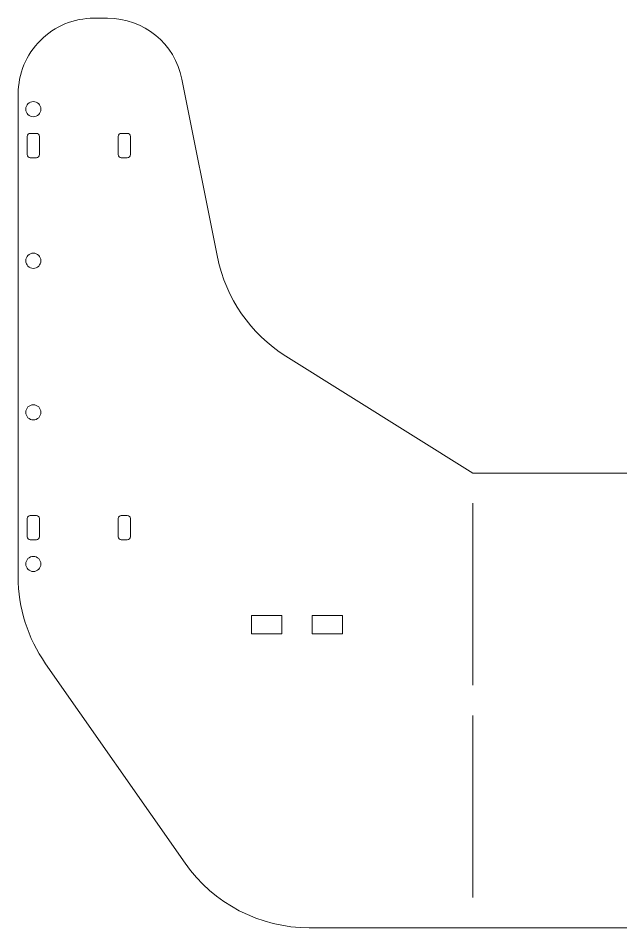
# Model space of a CAD drawing. Header units: millimetres. Extents: x -386 to 231, y -1182 to 269.
# Drawn here: x -370.4 to -171.6, y -30.6 to 269.4 of the extents above; entities that cross this region are included whole.
import ezdxf
from ezdxf.lldxf.tags import DXFTag

# ---------------------------------------------------------------- set-up
doc = ezdxf.new("R2010")
doc.units = ezdxf.units.MM
doc.header["$MEASUREMENT"] = 0
doc.layers.add('3MM_POLY_SHELL', color=7, linetype='Continuous')
tags = doc.linetypes.add('New Line1', pattern=[0.8, 0.5, -0.3]).pattern_tags.tags
tags[6:7] = [DXFTag(74, 4), DXFTag(75, 0), DXFTag(340, '0'), DXFTag(46, 1.0), DXFTag(50, 0.0), DXFTag(44, 0.0), DXFTag(45, 0.0)]
tags[4:5] = [DXFTag(74, 4), DXFTag(75, 0), DXFTag(340, '0'), DXFTag(46, 1.0), DXFTag(50, 0.0), DXFTag(44, 0.0), DXFTag(45, 0.0)]
tags = doc.linetypes.add('New Line2', pattern=[0.8, 0.5, -0.3]).pattern_tags.tags
tags[6:7] = [DXFTag(74, 4), DXFTag(75, 0), DXFTag(340, '0'), DXFTag(46, 1.0), DXFTag(50, 0.0), DXFTag(44, 0.0), DXFTag(45, 0.0)]
tags[4:5] = [DXFTag(74, 4), DXFTag(75, 0), DXFTag(340, '0'), DXFTag(46, 1.0), DXFTag(50, 0.0), DXFTag(44, 0.0), DXFTag(45, 0.0)]

msp = doc.modelspace()

# ---------------------------------------------------------------- linework, layer by layer
at = {"layer": '3MM_POLY_SHELL', "color": 250, "lineweight": 9}
for points, knots in [([(129.5705, 244.3883), (129.5705, 244.3883), (129.5705, 85.1493), (129.5705, 85.1493), (129.5705, 85.1493), (129.5705, 74.8907), (126.4151, 64.8803), (120.5321, 56.4761), (120.5321, 56.4761), (120.5321, 56.4761), (74.4994, -9.285), (74.4994, -9.285), (74.4994, -9.285), (65.1429, -22.6513), (49.8534, -30.6119), (33.5378, -30.6119), (33.5378, -30.6119), (33.5378, -30.6119), (-120.4295, -30.6119), (-120.4295, -30.6119), (-120.4295, -30.6119), (-120.4295, -30.6119), (-274.3967, -30.6119), (-274.3967, -30.6119), (-274.3967, -30.6119), (-290.7124, -30.6119), (-306.0018, -22.6513), (-315.3583, -9.285), (-315.3583, -9.285), (-315.3583, -9.285), (-361.3911, 56.4761), (-361.3911, 56.4761), (-361.3911, 56.4761), (-367.274, 64.8803), (-370.4295, 74.8907), (-370.4295, 85.1493), (-370.4295, 85.1493), (-370.4295, 85.1493), (-370.4295, 244.3881), (-370.4295, 244.3881), (-370.4295, 244.3881), (-370.4295, 251.0186), (-367.7955, 257.3774), (-363.1071, 262.0658), (-363.1071, 262.0658), (-358.4187, 266.7542), (-352.0599, 269.3881), (-345.4295, 269.3881), (-345.4295, 269.3881), (-345.4295, 269.3881), (-340.9246, 269.3881), (-340.9246, 269.3881), (-340.9246, 269.3881), (-329.0075, 269.3881), (-318.7472, 260.9767), (-316.41, 249.2911), (-316.41, 249.2911), (-316.41, 249.2911), (-304.6611, 190.5464), (-304.6611, 190.5464), (-304.6611, 190.5464), (-301.9604, 177.0428), (-293.8098, 165.2509), (-282.132, 157.9522), (-282.132, 157.9522), (-282.132, 157.9522), (-220.4295, 119.3881), (-220.4295, 119.3881), (-220.4295, 119.3881), (-220.4295, 119.3881), (-20.4295, 119.3881), (-20.4295, 119.3881), (-20.4295, 119.3881), (-20.4295, 119.3881), (41.2731, 157.9522), (41.2731, 157.9522), (41.2731, 157.9522), (52.9509, 165.2509), (61.1015, 177.0428), (63.8022, 190.5464), (63.8022, 190.5464), (63.8022, 190.5464), (75.5511, 249.2911), (75.5511, 249.2911), (75.5511, 249.2911), (77.8882, 260.9767), (88.1486, 269.3881), (100.0656, 269.3881), (100.0656, 269.3881), (100.0656, 269.3881), (104.5705, 269.3881), (104.5705, 269.3881), (104.5705, 269.3881), (118.3776, 269.3881), (129.5705, 258.1953), (129.5705, 244.3883)], [0, 0, 0, 0, 0.04, 0.04, 0.04, 0.04, 0.08, 0.08, 0.08, 0.08, 0.12, 0.12, 0.12, 0.12, 0.16, 0.16, 0.16, 0.16, 0.2, 0.2, 0.2, 0.2, 0.24, 0.24, 0.24, 0.24, 0.28, 0.28, 0.28, 0.28, 0.32, 0.32, 0.32, 0.32, 0.36, 0.36, 0.36, 0.36, 0.4, 0.4, 0.4, 0.4, 0.44, 0.44, 0.44, 0.44, 0.48, 0.48, 0.48, 0.48, 0.52, 0.52, 0.52, 0.52, 0.56, 0.56, 0.56, 0.56, 0.6, 0.6, 0.6, 0.6, 0.64, 0.64, 0.64, 0.64, 0.68, 0.68, 0.68, 0.68, 0.72, 0.72, 0.72, 0.72, 0.76, 0.76, 0.76, 0.76, 0.8, 0.8, 0.8, 0.8, 0.84, 0.84, 0.84, 0.84, 0.88, 0.88, 0.88, 0.88, 0.92, 0.92, 0.92, 0.92, 1, 1, 1, 1]), ([(-362.9295, 239.3882), (-362.9295, 238.0074), (-364.0487, 236.8882), (-365.4295, 236.8881), (-365.4295, 236.8881), (-366.8102, 236.8881), (-367.9295, 238.0074), (-367.9295, 239.3881), (-367.9295, 239.3881), (-367.9295, 240.7689), (-366.8102, 241.8881), (-365.4295, 241.8881), (-365.4295, 241.8881), (-364.0488, 241.8882), (-362.9295, 240.7689), (-362.9295, 239.3882)], [0, 0, 0, 0, 0.2, 0.2, 0.2, 0.2, 0.4, 0.4, 0.4, 0.4, 0.6, 0.6, 0.6, 0.6, 1, 1, 1, 1]), ([(-363.4295, 230.3882), (-363.4295, 230.3882), (-363.4295, 224.3881), (-363.4295, 224.3881), (-363.4295, 224.3881), (-363.4295, 224.1229), (-363.5348, 223.8686), (-363.7224, 223.681), (-363.7224, 223.681), (-363.9099, 223.4935), (-364.1642, 223.3881), (-364.4295, 223.3881), (-364.4295, 223.3881), (-364.4295, 223.3881), (-366.4295, 223.3881), (-366.4295, 223.3881), (-366.4295, 223.3881), (-366.6947, 223.3881), (-366.949, 223.4935), (-367.1366, 223.681), (-367.1366, 223.681), (-367.3241, 223.8686), (-367.4295, 224.1229), (-367.4295, 224.3881), (-367.4295, 224.3881), (-367.4295, 224.3881), (-367.4295, 230.3881), (-367.4295, 230.3881), (-367.4295, 230.3881), (-367.4295, 230.6534), (-367.3241, 230.9077), (-367.1366, 231.0953), (-367.1366, 231.0953), (-366.949, 231.2828), (-366.6947, 231.3881), (-366.4295, 231.3881), (-366.4295, 231.3881), (-366.4295, 231.3881), (-364.4295, 231.3881), (-364.4295, 231.3881), (-364.4295, 231.3881), (-363.8772, 231.3881), (-363.4295, 230.9404), (-363.4295, 230.3882)], [0, 0, 0, 0, 0.08333333, 0.08333333, 0.08333333, 0.08333333, 0.16666667, 0.16666667, 0.16666667, 0.16666667, 0.25, 0.25, 0.25, 0.25, 0.33333333, 0.33333333, 0.33333333, 0.33333333, 0.41666667, 0.41666667, 0.41666667, 0.41666667, 0.5, 0.5, 0.5, 0.5, 0.58333333, 0.58333333, 0.58333333, 0.58333333, 0.66666667, 0.66666667, 0.66666667, 0.66666667, 0.75, 0.75, 0.75, 0.75, 0.83333333, 0.83333333, 0.83333333, 0.83333333, 1, 1, 1, 1]), ([(-333.4295, 230.3882), (-333.4295, 230.3882), (-333.4295, 224.3881), (-333.4295, 224.3881), (-333.4295, 224.3881), (-333.4295, 224.1229), (-333.5348, 223.8686), (-333.7224, 223.681), (-333.7224, 223.681), (-333.9099, 223.4935), (-334.1642, 223.3881), (-334.4295, 223.3881), (-334.4295, 223.3881), (-334.4295, 223.3881), (-336.4295, 223.3881), (-336.4295, 223.3881), (-336.4295, 223.3881), (-336.6947, 223.3881), (-336.949, 223.4935), (-337.1366, 223.681), (-337.1366, 223.681), (-337.3241, 223.8686), (-337.4295, 224.1229), (-337.4295, 224.3881), (-337.4295, 224.3881), (-337.4295, 224.3881), (-337.4295, 230.3881), (-337.4295, 230.3881), (-337.4295, 230.3881), (-337.4295, 230.6534), (-337.3241, 230.9077), (-337.1366, 231.0953), (-337.1366, 231.0953), (-336.949, 231.2828), (-336.6947, 231.3881), (-336.4295, 231.3881), (-336.4295, 231.3881), (-336.4295, 231.3881), (-334.4295, 231.3881), (-334.4295, 231.3881), (-334.4295, 231.3881), (-333.8772, 231.3881), (-333.4295, 230.9404), (-333.4295, 230.3882)], [0, 0, 0, 0, 0.08333333, 0.08333333, 0.08333333, 0.08333333, 0.16666667, 0.16666667, 0.16666667, 0.16666667, 0.25, 0.25, 0.25, 0.25, 0.33333333, 0.33333333, 0.33333333, 0.33333333, 0.41666667, 0.41666667, 0.41666667, 0.41666667, 0.5, 0.5, 0.5, 0.5, 0.58333333, 0.58333333, 0.58333333, 0.58333333, 0.66666667, 0.66666667, 0.66666667, 0.66666667, 0.75, 0.75, 0.75, 0.75, 0.83333333, 0.83333333, 0.83333333, 0.83333333, 1, 1, 1, 1]), ([(-362.9295, 189.3882), (-362.9295, 188.0074), (-364.0487, 186.8882), (-365.4295, 186.8881), (-365.4295, 186.8881), (-366.8102, 186.8881), (-367.9295, 188.0074), (-367.9295, 189.3881), (-367.9295, 189.3881), (-367.9295, 190.7689), (-366.8102, 191.8881), (-365.4295, 191.8881), (-365.4295, 191.8881), (-364.0488, 191.8882), (-362.9295, 190.7689), (-362.9295, 189.3882)], [0, 0, 0, 0, 0.2, 0.2, 0.2, 0.2, 0.4, 0.4, 0.4, 0.4, 0.6, 0.6, 0.6, 0.6, 1, 1, 1, 1]), ([(-362.9295, 139.3882), (-362.9295, 138.0074), (-364.0487, 136.8882), (-365.4295, 136.8881), (-365.4295, 136.8881), (-366.8102, 136.8881), (-367.9295, 138.0074), (-367.9295, 139.3881), (-367.9295, 139.3881), (-367.9295, 140.7689), (-366.8102, 141.8881), (-365.4295, 141.8881), (-365.4295, 141.8881), (-364.0488, 141.8882), (-362.9295, 140.7689), (-362.9295, 139.3882)], [0, 0, 0, 0, 0.2, 0.2, 0.2, 0.2, 0.4, 0.4, 0.4, 0.4, 0.6, 0.6, 0.6, 0.6, 1, 1, 1, 1]), ([(-363.4295, 104.3882), (-363.4295, 104.3882), (-363.4295, 98.3881), (-363.4295, 98.3881), (-363.4295, 98.3881), (-363.4295, 98.1229), (-363.5348, 97.8686), (-363.7224, 97.681), (-363.7224, 97.681), (-363.9099, 97.4935), (-364.1642, 97.3881), (-364.4295, 97.3881), (-364.4295, 97.3881), (-364.4295, 97.3881), (-366.4295, 97.3881), (-366.4295, 97.3881), (-366.4295, 97.3881), (-366.6947, 97.3881), (-366.949, 97.4935), (-367.1366, 97.681), (-367.1366, 97.681), (-367.3241, 97.8686), (-367.4295, 98.1229), (-367.4295, 98.3881), (-367.4295, 98.3881), (-367.4295, 98.3881), (-367.4295, 104.3881), (-367.4295, 104.3881), (-367.4295, 104.3881), (-367.4295, 104.6534), (-367.3241, 104.9077), (-367.1366, 105.0953), (-367.1366, 105.0953), (-366.949, 105.2828), (-366.6947, 105.3881), (-366.4295, 105.3881), (-366.4295, 105.3881), (-366.4295, 105.3881), (-364.4295, 105.3881), (-364.4295, 105.3881), (-364.4295, 105.3881), (-363.8772, 105.3881), (-363.4295, 104.9404), (-363.4295, 104.3882)], [0, 0, 0, 0, 0.08333333, 0.08333333, 0.08333333, 0.08333333, 0.16666667, 0.16666667, 0.16666667, 0.16666667, 0.25, 0.25, 0.25, 0.25, 0.33333333, 0.33333333, 0.33333333, 0.33333333, 0.41666667, 0.41666667, 0.41666667, 0.41666667, 0.5, 0.5, 0.5, 0.5, 0.58333333, 0.58333333, 0.58333333, 0.58333333, 0.66666667, 0.66666667, 0.66666667, 0.66666667, 0.75, 0.75, 0.75, 0.75, 0.83333333, 0.83333333, 0.83333333, 0.83333333, 1, 1, 1, 1]), ([(-333.4295, 104.3882), (-333.4295, 104.3882), (-333.4295, 98.3881), (-333.4295, 98.3881), (-333.4295, 98.3881), (-333.4295, 98.1229), (-333.5348, 97.8686), (-333.7224, 97.681), (-333.7224, 97.681), (-333.9099, 97.4935), (-334.1642, 97.3881), (-334.4295, 97.3881), (-334.4295, 97.3881), (-334.4295, 97.3881), (-336.4295, 97.3881), (-336.4295, 97.3881), (-336.4295, 97.3881), (-336.6947, 97.3881), (-336.949, 97.4935), (-337.1366, 97.681), (-337.1366, 97.681), (-337.3241, 97.8686), (-337.4295, 98.1229), (-337.4295, 98.3881), (-337.4295, 98.3881), (-337.4295, 98.3881), (-337.4295, 104.3881), (-337.4295, 104.3881), (-337.4295, 104.3881), (-337.4295, 104.6534), (-337.3241, 104.9077), (-337.1366, 105.0953), (-337.1366, 105.0953), (-336.949, 105.2828), (-336.6947, 105.3881), (-336.4295, 105.3881), (-336.4295, 105.3881), (-336.4295, 105.3881), (-334.4295, 105.3881), (-334.4295, 105.3881), (-334.4295, 105.3881), (-333.8772, 105.3881), (-333.4295, 104.9404), (-333.4295, 104.3882)], [0, 0, 0, 0, 0.08333333, 0.08333333, 0.08333333, 0.08333333, 0.16666667, 0.16666667, 0.16666667, 0.16666667, 0.25, 0.25, 0.25, 0.25, 0.33333333, 0.33333333, 0.33333333, 0.33333333, 0.41666667, 0.41666667, 0.41666667, 0.41666667, 0.5, 0.5, 0.5, 0.5, 0.58333333, 0.58333333, 0.58333333, 0.58333333, 0.66666667, 0.66666667, 0.66666667, 0.66666667, 0.75, 0.75, 0.75, 0.75, 0.83333333, 0.83333333, 0.83333333, 0.83333333, 1, 1, 1, 1]), ([(-362.9295, 89.3882), (-362.9295, 88.0074), (-364.0487, 86.8882), (-365.4295, 86.8881), (-365.4295, 86.8881), (-366.8102, 86.8881), (-367.9295, 88.0074), (-367.9295, 89.3881), (-367.9295, 89.3881), (-367.9295, 90.7689), (-366.8102, 91.8881), (-365.4295, 91.8881), (-365.4295, 91.8881), (-364.0488, 91.8882), (-362.9295, 90.7689), (-362.9295, 89.3882)], [0, 0, 0, 0, 0.2, 0.2, 0.2, 0.2, 0.4, 0.4, 0.4, 0.4, 0.6, 0.6, 0.6, 0.6, 1, 1, 1, 1]), ([(-283.4295, 66.3881), (-283.4295, 66.3881), (-283.4295, 72.3881), (-283.4295, 72.3881), (-283.4295, 72.3881), (-283.4295, 72.3881), (-293.4295, 72.3881), (-293.4295, 72.3881), (-293.4295, 72.3881), (-293.4295, 72.3881), (-293.4295, 66.3881), (-293.4295, 66.3881), (-293.4295, 66.3881), (-293.4295, 66.3881), (-283.4295, 66.3881), (-283.4295, 66.3881)], [0, 0, 0, 0, 0.2, 0.2, 0.2, 0.2, 0.4, 0.4, 0.4, 0.4, 0.6, 0.6, 0.6, 0.6, 1, 1, 1, 1]), ([(-273.4295, 66.3881), (-273.4295, 66.3881), (-273.4295, 72.3881), (-273.4295, 72.3881), (-273.4295, 72.3881), (-273.4295, 72.3881), (-263.4295, 72.3881), (-263.4295, 72.3881), (-263.4295, 72.3881), (-263.4295, 72.3881), (-263.4295, 66.3881), (-263.4295, 66.3881), (-263.4295, 66.3881), (-263.4295, 66.3881), (-273.4295, 66.3881), (-273.4295, 66.3881)], [0, 0, 0, 0, 0.2, 0.2, 0.2, 0.2, 0.4, 0.4, 0.4, 0.4, 0.6, 0.6, 0.6, 0.6, 1, 1, 1, 1])]:
    msp.add_open_spline(points, degree=3, knots=knots, dxfattribs=at)
at = {"layer": '3MM_POLY_SHELL', "color": 240, "linetype": 'New Line1', "lineweight": 9}
msp.add_open_spline([(-220.4295, 109.3881), (-220.4295, 109.3881), (-220.4295, 49.3881), (-220.4295, 49.3881)], degree=3, dxfattribs=at)
at = {"layer": '3MM_POLY_SHELL', "color": 240, "linetype": 'New Line2', "lineweight": 9}
msp.add_open_spline([(-220.4295, 39.3881), (-220.4295, 39.3881), (-220.4295, -20.6119), (-220.4295, -20.6119)], degree=3, dxfattribs=at)

doc.saveas('drawing.dxf')
